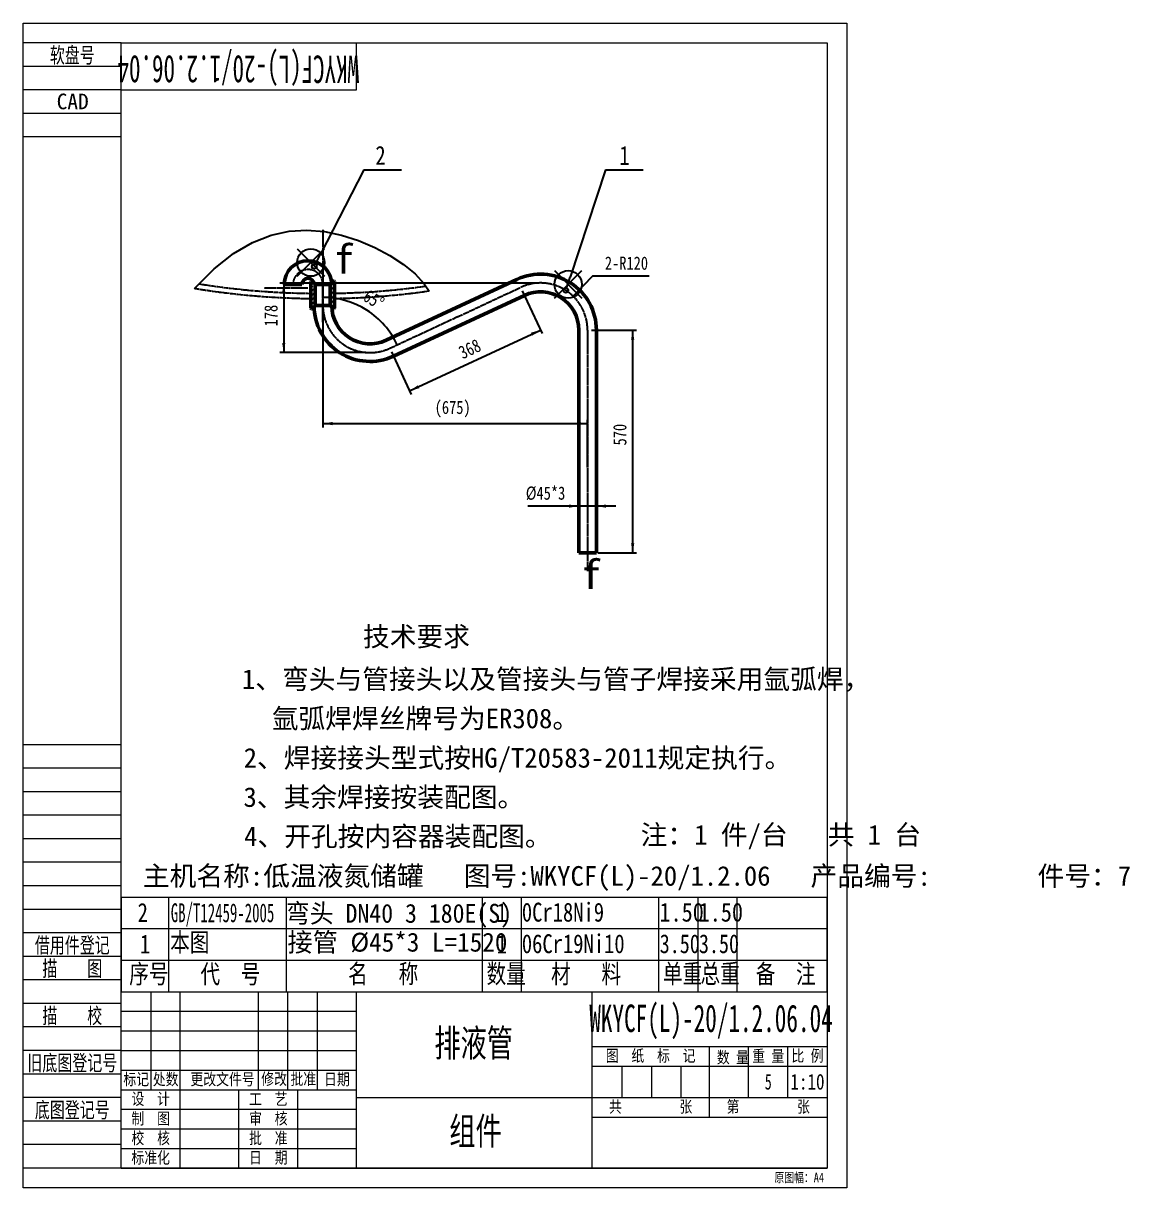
# Model space of a CAD drawing. Header units: millimetres. Extents: x 1505 to 130937, y -44938 to 37032.
# Drawn here: x 46477 to 49299, y -24517 to -21547 of the extents above; entities that cross this region are included whole.
import ezdxf

# ---------------------------------------------------------------- set-up
doc = ezdxf.new("R2010")
doc.units = ezdxf.units.MM
for name, pattern in [('ACISOTGB', [16, 11, -1, 1, -1, 1, -1]), ('AM_ISO08W050', [16, 13, -1, 1, -1]), ('AM_ISO08W050x2', [16, 13, -1, 1, -1])]:
    doc.linetypes.add(name, pattern=pattern)
for name, color, linetype, lineweight in [('6', 2, 'Continuous', 18), ('AM_0', 7, 'Continuous', 50), ('AM_1', 3, 'ACISOTGB', 25), ('AM_12', 7, 'Continuous', 50), ('AM_4', 3, 'Continuous', 25), ('AM_5', 3, 'Continuous', 25), ('AM_6', 2, 'Continuous', 15), ('AM_7', 4, 'AM_ISO08W050', 25), ('AM_8', 1, 'Continuous', 25), ('AM_PAREF', 4, 'Continuous', 25), ('CDRAFT0', 7, 'Continuous', 18), ('RAHM2', 1, 'Continuous', 18), ('RAHM3', 2, 'Continuous', 18), ('RAHM5', 7, 'Continuous', 18), ('TILE1', 5, 'Continuous', 18)]:
    doc.layers.add(name, color=color, linetype=linetype, lineweight=lineweight)
doc.styles.add('ACANSTS', font='')
doc.styles.add('HZ', font='', dxfattribs={"width": 0.7})
doc.styles.add('PC_TEXTSTYLE', font='', dxfattribs={"width": 0.8})
doc.styles.get("Standard").update_dxf_attribs({"font": 'txt', "width": 0.8})
doc.styles.add('UserTxtStyle12', font='', dxfattribs={"width": 0.620977})
doc.styles.add('UserTxtStyle2', font='', dxfattribs={"width": 0.65})
doc.styles.add('UserTxtStyle22', font='', dxfattribs={"width": 0.61631})
doc.styles.add('UserTxtStyle34', font='', dxfattribs={"width": 0.8628})
doc.styles.add('UserTxtStyle35', font='', dxfattribs={"width": 0.780367})
doc.styles.add('UserTxtStyle56', font='', dxfattribs={"width": 0.978529})
doc.styles.add('UserTxtStyle57', font='', dxfattribs={"width": 0.575705})
doc.styles.add('UserTxtStyle58', font='', dxfattribs={"width": 0.926369})
doc.styles.get('ACANSTS').set_extended_font_data('宋体')
doc.styles.get('HZ').set_extended_font_data('宋体')
doc.styles.get('PC_TEXTSTYLE').set_extended_font_data('宋体')
doc.styles.get('UserTxtStyle12').set_extended_font_data('宋体')
doc.styles.get('UserTxtStyle2').set_extended_font_data('宋体')
doc.styles.get('UserTxtStyle22').set_extended_font_data('宋体')
doc.styles.get('UserTxtStyle34').set_extended_font_data('宋体')
doc.styles.get('UserTxtStyle35').set_extended_font_data('宋体')
doc.styles.get('UserTxtStyle56').set_extended_font_data('宋体')
doc.styles.get('UserTxtStyle57').set_extended_font_data('宋体')
doc.styles.get('UserTxtStyle58').set_extended_font_data('宋体')
doc.dimstyles.new('AM_GB$0', dxfattribs={"dimtxt": 3.371484, "dimasz": 2.5, "dimexe": 1, "dimexo": 1, "dimgap": 2.088633, "dimtad": 1, "dimdsep": 46, "dimtxsty": 'Standard', "dimblk": 'NONE', "dimcen": 0, "dimdle": 5, "dimclrd": 256, "dimclre": 256, "dimclrt": 2, "dimadec": 0, "dimazin": 2, "dimtfac": 0.707107, "dimtdec": 3, "dimtmove": 2, "dimatfit": 3, "dimfxl": 1, "dimfrac": 2, "dimtolj": 1, "dimlwd": 18, "dimarcsym": 0})
doc.dimstyles.new('AM_GB$2', dxfattribs={"dimtxt": 3.371484, "dimasz": 2.5, "dimexe": 1, "dimexo": 1, "dimgap": 2.088633, "dimtad": 1, "dimtih": 1, "dimtoh": 1, "dimdsep": 46, "dimtxsty": 'Standard', "dimblk": 'NONE', "dimcen": 0, "dimdle": 5, "dimclrd": 256, "dimclre": 256, "dimclrt": 2, "dimadec": 0, "dimazin": 2, "dimtfac": 0.707107, "dimtdec": 3, "dimtmove": 2, "dimatfit": 3, "dimfxl": 1, "dimfrac": 2, "dimtolj": 1, "dimlwd": 18, "dimarcsym": 0})
doc.dimstyles.new('AM_GB$4', dxfattribs={"dimtxt": 3.371484, "dimasz": 2.5, "dimexe": 1, "dimexo": 1, "dimgap": 2.088633, "dimtad": 1, "dimdsep": 46, "dimtxsty": 'Standard', "dimblk": 'NONE', "dimcen": 0, "dimdle": 5, "dimclrd": 256, "dimclre": 256, "dimclrt": 2, "dimadec": 0, "dimazin": 2, "dimtfac": 0.707107, "dimtdec": 3, "dimtofl": 0, "dimtmove": 2, "dimatfit": 0, "dimfxl": 1, "dimfrac": 2, "dimtolj": 1, "dimlwd": 18, "dimarcsym": 0})

# ---------------------------------------------------------------- blocks, each defined once
blk = doc.blocks.new('*X31')
at = {"layer": 'CDRAFT0'}
for p, q in [((850, 2800), (850, 2920)), ((250, 2800), (850, 2800)), ((250, 50), (0, 50))]:
    blk.add_line(p, q, dxfattribs=at)
blk.add_lwpolyline([(250, 50), (250, 2920), (2050, 2920), (2050, 50), (250, 50)], dxfattribs=at)
at = {"layer": 'RAHM2'}
for p, q in [((250, 2860), (0, 2860)), ((250, 2740), (0, 2740)), ((250, 1130), (0, 1130)), ((250, 1010), (0, 1010)), ((250, 890), (0, 890)), ((250, 770), (0, 770)), ((250, 650), (0, 650)), ((250, 530), (0, 530)), ((250, 410), (0, 410)), ((250, 290), (0, 290)), ((250, 170), (0, 170)), ((250, 110), (0, 110))]:
    blk.add_line(p, q, dxfattribs=at)
at = {"layer": 'RAHM3'}
for p, q in [((250, 2920), (0, 2920)), ((250, 2800), (0, 2800)), ((250, 2680), (0, 2680)), ((250, 1070), (0, 1070)), ((250, 950), (0, 950)), ((250, 830), (0, 830)), ((250, 710), (0, 710)), ((250, 590), (0, 590)), ((250, 470), (0, 470)), ((250, 350), (0, 350)), ((250, 230), (0, 230))]:
    blk.add_line(p, q, dxfattribs=at)
at = {"layer": 'TILE1'}
blk.add_line((0, 0), (0, 2970), dxfattribs=at)
blk.add_lwpolyline([(0, 2970), (2100, 2970), (2100, 0), (0, 0)], dxfattribs=at)
at = {"layer": '6', "color": 1, "insert": (1915.8, 38.2), "char_height": 24.08, "width": 206.172, "attachment_point": 1, "line_spacing_factor": 1.37}
blk.add_mtext('原图幅：A4', dxfattribs=at)
at = {"layer": 'RAHM2', "char_height": 40, "attachment_point": 8}
for s, insert, width, style in [('软盘号', (125, 2864.4), 172.433, 'HZ'), ('CAD', (126, 2750), 122.333, 'ACANSTS'), ('借用件登记', (125, 594), 293.533, 'HZ'), ('描    图', (125, 534.7), 231, 'HZ'), ('描    校', (125, 414.4), 233.8, 'HZ'), ('旧底图登记号', (125, 293.8), 345.567, 'HZ'), ('底图登记号', (125, 173.8), 292.833, 'HZ')]:
    blk.add_mtext(s, dxfattribs=dict(at, insert=insert, width=width, style=style))
at = {"layer": 'RAHM5', "insert": (548.4, 2862), "char_height": 70, "width": 133, "attachment_point": 5, "rotation": 180, "style": 'UserTxtStyle22'}
blk.add_mtext('WKYCF(L)-20/1.2.06.04', dxfattribs=at)
blk = doc.blocks.new('*X32')
at = {"layer": 'CDRAFT0'}
for p, q in [((-1800, 0), (-1800, 450)), ((-1800, 450), (0, 450)), ((-1723.9, 200), (-1723.9, 450)), ((-1650, 0), (-1650, 450)), ((-1450, 200), (-1450, 450)), ((-1375, 200), (-1375, 450)), ((-1300, 200), (-1300, 450)), ((-1200, 0), (-1200, 450)), ((-600, 450), (-600, 0)), ((0, 450), (0, 0)), ((-597.2, 310), (0, 310)), ((-300, 130.8), (-300, 310)), ((-200, 180), (-200, 310)), ((-100, 180.3), (-100, 310)), ((-599.7, 260), (0, 260)), ((-1800, 200), (-1200, 200)), ((-1500, 0), (-1500, 200)), ((-1350, 0.2), (-1350, 200)), ((-1200, 180), (0, 180)), ((-600, 130), (0, 130)), ((-1800, 0), (0, 0))]:
    blk.add_line(p, q, dxfattribs=at)
at = {"layer": 'RAHM2'}
for p, q in [((-1800, 400), (-1200, 400)), ((-1800, 350), (-1200, 350)), ((-1800, 300), (-1200, 300)), ((-1800, 250), (-1200, 250)), ((-522.2, 180.3), (-522.2, 260)), ((-447.2, 180.3), (-447.2, 260)), ((-372.2, 180.3), (-372.2, 260)), ((-1800, 150), (-1200, 150)), ((-1800, 100), (-1200, 100)), ((-1800, 50), (-1200, 50))]:
    blk.add_line(p, q, dxfattribs=at)
for s, insert, char_height, width, attachment_point, style in [('图  纸  标  记', (-450, 285), 30, 349, 5, 'PC_TEXTSTYLE'), ('数 量', (-281.1, 264.2), 30, 123.6, 7, 'PC_TEXTSTYLE'), ('重 量', (-150, 285), 30, 123.8, 5, 'PC_TEXTSTYLE'), ('比 例', (-50, 285), 30, 116.2, 5, 'PC_TEXTSTYLE'), ('标记', (-1761.9, 225), 30, 97.8, 5, 'PC_TEXTSTYLE'), ('处数', (-1686.9, 225), 30, 97.2, 5, 'PC_TEXTSTYLE'), (' 更改文件号', (-1550, 225), 30, 278.4, 5, 'PC_TEXTSTYLE'), ('修改', (-1410.4, 225.9), 30, 98.2, 5, 'PC_TEXTSTYLE'), ('批准', (-1335.8, 225.9), 30, 98.2, 5, 'PC_TEXTSTYLE'), ('日期', (-1250, 225), 30, 88.2, 5, 'PC_TEXTSTYLE'), ('5', (-150, 220), 40, 24.267, 5, 'UserTxtStyle2'), ('设  计', (-1725, 175), 30, 148.6, 5, 'PC_TEXTSTYLE'), ('工  艺', (-1425, 175), 30, 147.8, 5, 'PC_TEXTSTYLE'), ('共         张', (-450, 155), 30, 328.8, 5, 'PC_TEXTSTYLE'), ('第         张', (-150, 155), 30, 328.6, 5, 'PC_TEXTSTYLE'), ('制  图', (-1725, 125), 30, 147, 5, 'PC_TEXTSTYLE'), ('审  核', (-1425, 125), 30, 147, 5, 'PC_TEXTSTYLE'), ('校  核', (-1725, 75), 30, 148.4, 5, 'PC_TEXTSTYLE'), ('批  准', (-1425, 75), 30, 149.4, 5, 'PC_TEXTSTYLE'), ('标准化', (-1725, 25), 30, 149.2, 5, 'PC_TEXTSTYLE'), ('日  期', (-1425, 25.2), 30, 139.4, 5, 'PC_TEXTSTYLE')]:
    blk.add_mtext(s, dxfattribs=dict(at, insert=insert, char_height=char_height, width=width, attachment_point=attachment_point, style=style))
at = {"layer": 'RAHM2', "color": 2, "insert": (-50, 220), "char_height": 40, "width": 133.067, "attachment_point": 5, "style": 'PC_TEXTSTYLE'}
blk.add_mtext('1:10', dxfattribs=at)
at = {"layer": 'RAHM5', "char_height": 70, "attachment_point": 5}
for s, insert, width, style in [('WKYCF(L)-20/1.2.06.04', (-296, 372.8), 970.432, 'UserTxtStyle12'), ('排液管', (-901.3, 315.2), 307.883, 'HZ'), ('组件', (-896.6, 90.6), 204.575, 'HZ')]:
    blk.add_mtext(s, dxfattribs=dict(at, insert=insert, width=width, style=style))
blk = doc.blocks.new('*X33')
at = {"layer": 'AM_PAREF'}
for p, q in [((47831.7, -22248.3), (47901.7, -22178.3)), ((47831.7, -22178.3), (47901.7, -22248.3))]:
    blk.add_line(p, q, dxfattribs=at)
blk.add_circle((47866.7, -22213.3), 35, dxfattribs=at)
blk = doc.blocks.new('*X146')
at = {"layer": 'AM_5'}
for points in [[(48031.3, -22329.7), (48035.5, -22354.7), (48027.1, -22354.7)], [(48031.3, -22898.4), (48035.5, -22873.4), (48027.1, -22873.4)]]:
    blk.add_hatch(color=256, dxfattribs=at).paths.add_polyline_path(points, flags=0)
for p, q in [((47926.2, -22329.7), (48041.3, -22329.7)), ((48031.3, -22329.7), (48031.3, -22898.4)), ((47942.2, -22898.4), (48041.3, -22898.4))]:
    blk.add_line(p, q, dxfattribs=at)
at = {"layer": 'AM_5', "color": 2, "insert": (47998.8, -22596.6), "char_height": 33.71, "width": 100, "attachment_point": 5, "rotation": 90, "line_spacing_factor": 1.37}
blk.add_mtext('570', dxfattribs=at)
blk = doc.blocks.new('_NONE')
blk = doc.blocks.new('*X147')
at = {"layer": 'AM_5'}
for points in [[(47893.7, -22778.9), (47868.7, -22783), (47868.7, -22774.7)], [(47938.7, -22778.9), (47963.7, -22783), (47963.7, -22774.7)]]:
    blk.add_hatch(color=256, dxfattribs=at).paths.add_polyline_path(points, flags=0)
for p, q in [((47988.7, -22778.9), (47763.6, -22778.9)), ((47893.7, -22837.6), (47893.7, -22768.9)), ((47938.7, -22837.6), (47938.7, -22768.9))]:
    blk.add_line(p, q, dxfattribs=at)
at = {"layer": 'AM_5', "color": 2, "insert": (47809.1, -22746.4), "char_height": 33.71, "width": 174, "attachment_point": 5, "line_spacing_factor": 1.37}
blk.add_mtext('%%C45*3', dxfattribs=at)
blk = doc.blocks.new('*X148')
at = {"layer": 'AM_5'}
blk.add_hatch(color=256, dxfattribs=at).paths.add_polyline_path([(47430.7, -22367.4), (47416.1, -22346.9), (47421.5, -22343.8)], flags=0)
blk.add_hatch(color=256, dxfattribs=at).paths.add_polyline_path([(47430.7, -22367.4), (47416.1, -22346.9), (47421.5, -22343.8)], flags=0)
for start, end in [(57.472, 90), (24.944, 57.472)]:
    blk.add_arc((47241.2, -22455.5), 209, start, end, dxfattribs=at)
at = {"layer": 'AM_5', "color": 2, "insert": (47371.1, -22252), "char_height": 33.71, "width": 85.112, "attachment_point": 5, "rotation": 327.472, "line_spacing_factor": 1.37}
blk.add_mtext('65%%D', dxfattribs=at)
blk = doc.blocks.new('*X149')
at = {"layer": 'AM_5'}
for points in [[(47141.5, -22209.8), (47145.6, -22234.8), (47137.3, -22234.8)], [(47141.5, -22387.4), (47145.6, -22362.4), (47137.3, -22362.4)]]:
    blk.add_hatch(color=256, dxfattribs=at).paths.add_polyline_path(points, flags=0)
for p, q in [((47788.2, -22209.8), (47131.5, -22209.8)), ((47141.5, -22209.8), (47141.5, -22387.4)), ((47351.2, -22387.4), (47131.5, -22387.4))]:
    blk.add_line(p, q, dxfattribs=at)
at = {"layer": 'AM_5', "color": 2, "insert": (47109, -22292.9), "char_height": 33.71, "width": 69, "attachment_point": 5, "rotation": 90, "line_spacing_factor": 1.37}
blk.add_mtext('178', dxfattribs=at)
blk = doc.blocks.new('*X150')
at = {"layer": 'AM_5'}
for points in [[(47241.3, -22568.4), (47266.3, -22564.2), (47266.3, -22572.5)], [(47916.2, -22568.4), (47891.2, -22564.2), (47891.2, -22572.5)]]:
    blk.add_hatch(color=256, dxfattribs=at).paths.add_polyline_path(points, flags=0)
for p, q in [((47241.3, -22277.4), (47241.3, -22578.4)), ((47241.3, -22568.4), (47916.2, -22568.4)), ((47916.2, -22680), (47916.2, -22558.4))]:
    blk.add_line(p, q, dxfattribs=at)
at = {"layer": 'AM_5', "color": 2, "insert": (47572.3, -22531.5), "char_height": 33.71, "width": 150, "attachment_point": 5, "line_spacing_factor": 1.37}
blk.add_mtext('(675)', dxfattribs=at)
blk = doc.blocks.new('*X175')
at = {"layer": 'CDRAFT0', "color": 7}
blk.add_line((46727.2, -23775.9), (48527.2, -23775.9), dxfattribs=at)
at = {"layer": 'CDRAFT0', "color": 1}
for p, q in [((46847.2, -23775.9), (46847.2, -23856.4)), ((47147.2, -23775.9), (47147.2, -23856.4)), ((47647.2, -23775.9), (47647.2, -23856.4)), ((47747.2, -23775.9), (47747.2, -23856.4)), ((48097.2, -23775.9), (48097.2, -23856.4)), ((48197.2, -23775.9), (48197.2, -23856.4)), ((48297.2, -23775.9), (48297.2, -23856.4)), ((46727.2, -23856.4), (48527.2, -23856.4)), ((46847.2, -23856.4), (46847.2, -23936.9)), ((47147.2, -23856.4), (47147.2, -23936.9)), ((47647.2, -23856.4), (47647.2, -23936.9)), ((47747.2, -23856.4), (47747.2, -23936.9)), ((48097.2, -23856.4), (48097.2, -23936.9)), ((48197.2, -23856.4), (48197.2, -23936.9)), ((48297.2, -23856.4), (48297.2, -23936.9)), ((46727.2, -23936.9), (48527.2, -23936.9)), ((46847.2, -23936.9), (46847.2, -24017.4)), ((47147.2, -23936.9), (47147.2, -24017.4)), ((47647.2, -23936.9), (47647.2, -24017.4)), ((47747.2, -23936.9), (47747.2, -24017.4)), ((48097.2, -23936.9), (48097.2, -24017.4)), ((48197.2, -23936.9), (48197.2, -24017.4)), ((48297.2, -23936.9), (48297.2, -24017.4))]:
    blk.add_line(p, q, dxfattribs=at)
at = {"layer": 'CDRAFT0', "color": 7}
blk.add_lwpolyline([(46727.2, -23775.9), (46727.2, -24017.4), (48527.2, -24017.4), (48527.2, -23775.9)], dxfattribs=at)
at = {"layer": 'CDRAFT0', "color": 2, "line_spacing_factor": 1.37}
for s, insert, char_height, width, attachment_point, style in [('GB/T12459-2005', (46853.3, -23851.9), 48.164, 404.022, 7, 'UserTxtStyle57'), ('弯头 DN40 3 180E(S)', (47146.9, -23854.4), 48.164, 765.082, 7, 'UserTxtStyle58'), ('1.50', (48099.7, -23839.4), 48.16, 129.42, 7, 'UserTxtStyle34'), ('1.50', (48199.7, -23839.4), 48.16, 129.42, 7, 'UserTxtStyle34'), ('接管 %%C45*3 L=1520', (47151, -23867), 48.164, 1020.699, 1, 'UserTxtStyle56'), ('3.50', (48100.3, -23919.9), 48.16, 125.463, 7, 'UserTxtStyle35'), ('3.50', (48200.3, -23919.9), 48.16, 125.463, 7, 'UserTxtStyle35')]:
    blk.add_mtext(s, dxfattribs=dict(at, insert=insert, char_height=char_height, width=width, attachment_point=attachment_point, style=style))
for s, insert, char_height, width, attachment_point in [('0Cr18Ni9', (47748.7, -23839.4), 48.16, 272.143, 7), ('2', (46768.8, -23839.4), 48.2, 30, 7), ('1', (47684.7, -23839.4), 48.2, 20, 7), ('1', (46774.7, -23919.9), 48.2, 20, 7), ('本图', (46851.7, -23867.4), 48.16, 150, 1), ('1', (47684.7, -23919.9), 48.2, 20, 7), ('06Cr19Ni10', (47748.7, -23919.9), 48.16, 342.857, 7), ('序号', (46747.3, -23947.9), 48.16, 148, 1), ('代  号', (46929, -23948.3), 48.16, 306.286, 1), ('名   称', (47305.7, -23947.4), 48.16, 405.143, 1), ('数量', (47658.6, -23947.4), 48.16, 152.667, 1), ('材   料', (47823.1, -23947.9), 48.16, 461.905, 1), ('单重', (48108.4, -23947.4), 48.16, 152, 1), ('总重', (48204.4, -23947.4), 48.16, 146.667, 1), ('备  注', (48345.4, -23947.9), 48.16, 319.619, 1)]:
    blk.add_mtext(s, dxfattribs=dict(at, insert=insert, char_height=char_height, width=width, attachment_point=attachment_point))
blk = doc.blocks.new('*X176')
at = {"layer": 'AM_5', "color": 3}
for p, q in [((47961.9, -21921.5), (47871.7, -22195.3)), ((47961.9, -21921.5), (48057.8, -21921.5)), ((47862.7, -22222.6), (47871.7, -22195.3))]:
    blk.add_line(p, q, dxfattribs=at)
blk.add_circle((47860.8, -22228.6), 6.25, dxfattribs=at)
at = {"layer": 'AM_5', "color": 2, "insert": (47997.4, -21908.4), "char_height": 48.2, "width": 20, "attachment_point": 7, "line_spacing_factor": 1.37}
blk.add_mtext('1', dxfattribs=at)
blk = doc.blocks.new('*X246')
at = {"layer": 'AM_5'}
for points in [[(47796.2, -22329.7), (47771.8, -22336.5), (47775.3, -22344.1)], [(47462.5, -22485), (47483.4, -22470.7), (47486.9, -22478.2)]]:
    blk.add_hatch(color=256, dxfattribs=at).paths.add_polyline_path(points, flags=0)
for p, q in [((47749.9, -22230), (47800.5, -22338.8)), ((47462.5, -22485), (47796.2, -22329.7)), ((47416.1, -22385.3), (47466.7, -22494.1))]:
    blk.add_line(p, q, dxfattribs=at)
at = {"layer": 'AM_5', "color": 2, "insert": (47615.7, -22377.9), "char_height": 33.71, "width": 93.314, "attachment_point": 5, "rotation": 24.944, "line_spacing_factor": 1.37}
blk.add_mtext('368', dxfattribs=at)
blk = doc.blocks.new('*X247')
at = {"layer": 'AM_5'}
blk.add_hatch(color=256, dxfattribs=at).paths.add_polyline_path([(47879.8, -22243.6), (47900.2, -22228.6), (47894.3, -22222.8)], flags=0)
for q in [(47879.8, -22243.6), (48073, -22191.9)]:
    blk.add_line((47930, -22191.9), q, dxfattribs=at)
at = {"layer": 'AM_5', "color": 2, "insert": (48015.5, -22159.4), "char_height": 33.71, "width": 222, "attachment_point": 5, "line_spacing_factor": 1.37}
blk.add_mtext('2-R120', dxfattribs=at)
blk = doc.blocks.new('*X248')
at = {"layer": 'AM_PAREF'}
for p, q in [((47175.5, -22192.7), (47245.5, -22122.7)), ((47175.5, -22122.7), (47245.5, -22192.7))]:
    blk.add_line(p, q, dxfattribs=at)
blk.add_circle((47210.5, -22157.7), 35, dxfattribs=at)
blk = doc.blocks.new('*X249')
at = {"layer": 'AM_8'}
for p, q in [((47210.8, -22221.4), (47215.3, -22216.9)), ((47210.8, -22232.7), (47221.8, -22221.7)), ((47210.8, -22244), (47221.8, -22233)), ((47210.8, -22255.3), (47221.8, -22244.3)), ((47210.8, -22266.6), (47221.8, -22255.6)), ((47213.4, -22275.4), (47218.1, -22270.7)), ((47221.4, -22267.4), (47221.8, -22267))]:
    blk.add_line(p, q, dxfattribs=at)
blk = doc.blocks.new('*X250')
at = {"layer": 'AM_8'}
for p, q in [((47259.8, -22217.6), (47270.8, -22206.6)), ((47259.8, -22229), (47270.8, -22218)), ((47259.8, -22240.3), (47270.8, -22229.3)), ((47259.8, -22251.6), (47270.8, -22240.6)), ((47259.8, -22262.9), (47270.8, -22251.9)), ((47263.6, -22270.5), (47270.8, -22263.2))]:
    blk.add_line(p, q, dxfattribs=at)
blk = doc.blocks.new('*X251')
at = {"layer": 'AM_5', "color": 3}
for p, q in [((47345.6, -21921.4), (47235.5, -22136.2)), ((47345.6, -21921.4), (47441.4, -21921.4)), ((47222.3, -22161.8), (47235.5, -22136.2))]:
    blk.add_line(p, q, dxfattribs=at)
blk.add_circle((47219.5, -22167.4), 6.25, dxfattribs=at)
at = {"layer": 'AM_5', "color": 2, "insert": (47375.1, -21908.3), "char_height": 48.2, "width": 30, "attachment_point": 7, "line_spacing_factor": 1.37}
blk.add_mtext('2', dxfattribs=at)

msp = doc.modelspace()

# ---------------------------------------------------------------- linework, layer by layer
at = {"layer": 'AM_0'}
for p, q in [((47187.74989, -22213.35788), (47142.74989, -22213.35788)), ((47211.84389, -22205.37796), (47210.84389, -22206.37796)), ((47210.84389, -22274.37796), (47210.84389, -22206.37796)), ((47216.53788, -22205.37796), (47211.84389, -22205.37796)), ((47215.09389, -22205.37796), (47217.83924, -22208.12331)), ((47218.09389, -22213.37796), (47218.09389, -22208.89632)), ((47218.09389, -22213.37796), (47263.59389, -22213.37796)), ((47221.84389, -22267.37796), (47221.84389, -22213.37796)), ((47259.84389, -22267.37796), (47259.84389, -22213.37796)), ((47266.59389, -22205.37796), (47263.2213, -22205.37796)), ((47263.54458, -22208.37796), (47263.59389, -22208.37796)), ((47266.59389, -22205.37796), (47263.59389, -22208.37796)), ((47263.59389, -22213.37796), (47263.59389, -22208.37796)), ((47266.59389, -22205.37796), (47269.84389, -22205.37796)), ((47269.84389, -22205.37796), (47270.84389, -22206.37796)), ((47270.84389, -22206.37796), (47270.84389, -22274.37796)), ((47402.36879, -22355.78319), (47736.15303, -22200.53399)), ((47421.34675, -22396.58561), (47755.13098, -22241.33641)), ((47211.84389, -22275.37796), (47210.84389, -22274.37796)), ((47215.09389, -22275.37796), (47218.09389, -22272.37796)), ((47218.09389, -22267.37796), (47263.59389, -22267.37796)), ((47218.09389, -22267.37796), (47218.09389, -22272.37796)), ((47218.09389, -22272.37796), (47218.34389, -22272.37796)), ((47263.34389, -22272.37796), (47263.59389, -22272.37796)), ((47263.59389, -22267.37796), (47263.59389, -22272.37796)), ((47266.59389, -22275.37796), (47263.59389, -22272.37796)), ((47269.84389, -22275.37796), (47270.84389, -22274.37796)), ((47218.34389, -22275.37796), (47211.84389, -22275.37796)), ((47266.59389, -22275.37796), (47263.34389, -22275.37796)), ((47266.59389, -22275.37796), (47269.84389, -22275.37796)), ((47893.74989, -22329.74165), (47893.74989, -22898.37029)), ((47938.74989, -22329.74165), (47938.74989, -22898.37029)), ((47893.74989, -22898.37029), (47938.74989, -22898.37029))]:
    msp.add_line(p, q, dxfattribs=at)
for centre, radius, start, end in [((47203.24989, -22213.35788), 60.5, 0, 180), ((47203.24989, -22213.35788), 15.5, 0, 180), ((47796.24989, -22329.74165), 142.5, 0, 114.94400655), ((47796.24989, -22329.74165), 97.5, 0, 114.94400655), ((47361.24989, -22267.37796), 142.5, 180, 294.94400655), ((47361.24989, -22267.37796), 97.5, 180, 294.94400655)]:
    msp.add_arc(centre, radius, start, end, dxfattribs=at)
at = {"layer": 'AM_1', "linetype": 'ACISOTGB', "lineweight": 25}
for start_param, end_param in [(4.3988643837, 4.6889808477), (4.7489911576, 4.9851549373)]:
    msp.add_ellipse((47234.24989, -21736.37029), major_axis=(1000, 0), ratio=0.5, start_param=start_param, end_param=end_param, dxfattribs=at)
for points, knots in [([(47210.84389, -22250.23415), (47202.01781, -22250.13161), (47193.19438, -22249.97103), (47145.35731, -22248.78498), (47106.44909, -22246.68098), (47029.37239, -22240.22691), (46991.20415, -22235.87688), (46940.22444, -22228.4832), (46926.86913, -22226.39444), (46913.60495, -22224.16736)], [0, 0, 0, 0, 26.1255638962, 26.1255638962, 141.7332129254, 141.7332129254, 257.3408619546, 257.3408619546, 298.7107628079, 298.7107628079, 298.7107628079, 298.7107628079]), ([(47511.90712, -22230.85463), (47480.89123, -22235.30183), (47449.45521, -22239.00303), (47379.31819, -22245.50127), (47340.48731, -22247.94139), (47291.29445, -22249.58783), (47281.07196, -22249.85169), (47270.84389, -22250.03759)], [0, 0, 0, 0, 95.6951678976, 95.6951678976, 211.6334317356, 211.6334317356, 242.0071912163, 242.0071912163, 242.0071912163, 242.0071912163])]:
    msp.add_open_spline(points, degree=3, knots=knots, dxfattribs=at)
at = {"layer": 'AM_4'}
msp.add_lwpolyline([(46913.60495, -22224.16736), (46964.2728, -22173.74707), (47013.67259, -22134.87171), (47061.90462, -22106.53452), (47109.0692, -22087.72878), (47155.26662, -22077.44773), (47200.59718, -22074.68464), (47245.1612, -22078.43277), (47289.05897, -22087.68537), (47332.18595, -22101.47956), (47373.6183, -22119.02787), (47412.22732, -22139.58668), (47446.88432, -22162.41239), (47476.46061, -22186.76137), (47499.8275, -22211.89002), (47511.90712, -22230.85463)], dxfattribs=at)
at = {"layer": 'AM_7', "linetype": 'AM_ISO08W050', "lineweight": 25}
for p, q in [((47241.24989, -22073.75752), (47241.24989, -22262.936)), ((47203.24989, -22223.35788), (47091.17317, -22223.35788)), ((47411.85777, -22376.1844), (47745.642, -22220.9352)), ((47916.24989, -22329.74165), (47916.24989, -22944.67958))]:
    msp.add_line(p, q, dxfattribs=at)
at = {"layer": 'AM_7', "linetype": 'AM_ISO08W050x2', "lineweight": 25}
msp.add_line((47241.24989, -22309.97582), (47241.24989, -22217.84523), dxfattribs=at)
at = {"layer": 'AM_7', "linetype": 'AM_ISO08W050', "lineweight": 25}
for centre, radius, start, end in [((47203.24989, -22213.35788), 38, 0, 180), ((47796.24989, -22329.74165), 120, 0, 114.94400655), ((47361.24989, -22267.37796), 120, 180, 294.94400655)]:
    msp.add_arc(centre, radius, start, end, dxfattribs=at)

# ---------------------------------------------------------------- block references
at = {"layer": 'AM_12'}
for name in ['*X248', '*X33']:
    msp.add_blockref(name, (0, 0), dxfattribs=at)
at = {"layer": 'AM_5'}
for name in ['*X251', '*X176']:
    msp.add_blockref(name, (0, 0), dxfattribs=at)
at = {"layer": 'AM_8'}
for name in ['*X250', '*X249']:
    msp.add_blockref(name, (0, 0), dxfattribs=at)
at = {"layer": 'CDRAFT0', "linetype": 'Continuous', "lineweight": 18}
for name, p in [('*X31', (46477.1564, -24517.35865)), ('*X32', (48527.1564, -24467.35865))]:
    msp.add_blockref(name, p, dxfattribs=at)
at = {"layer": 'CDRAFT0'}
msp.add_blockref('*X175', (0, 0), dxfattribs=at)

# ---------------------------------------------------------------- texts
at = {"layer": 'AM_6', "color": 2, "linetype": 'Continuous', "lineweight": 50, "attachment_point": 1, "style": 'ACANSTS'}
for s, insert, char_height, width in [('f', (47269.60272, -22110.97384), 75, 3369.1111011), ('f', (47900.23096, -22915.3167), 75, 3369.1111011), (' 技术要求', (47309.52171, -23086.46518), 50.00025, 1166.6698333), ('1、弯头与管接头以及管接头与管子焊接采用氩弧焊，', (47034.79945, -23195.10159), 50.00025, 3224.4605667), ('  氩弧焊焊丝牌号为ER308。', (47042.85505, -23295.3998), 50.00025, 1686.6751), ('2、焊接接头型式按HG/T20583-2011规定执行。', (47039.24392, -23395.97584), 50.00025, 2817.2363083), ('3、其余焊接按装配图。', (47038.68836, -23495.99621), 50.00025, 1393.8958583), ('4、开孔按内容器装配图。', (47040.35503, -23596.01659), 50.00025, 1539.4521417), ('注：1 件/台   共 1 台', (48051.71939, -23592.03399), 50, 3369.1111011), ('主机名称:低温液氮储罐   图号:WKYCF(L)-20/1.2.06   产品编号:        件号：7', (46782.25214, -23697.09174), 50, 3369.1111011)]:
    msp.add_mtext(s, dxfattribs=dict(at, insert=insert, char_height=char_height, width=width))

# ---------------------------------------------------------------- dimensions: what is measured, and where the dimension line sits
at = {"layer": 'AM_5'}
dim = msp.add_angular_dim_2l(base=(47353.60978, -22279.3576), line1=((47241.24989, -22073.75752), (47241.24989, -22262.936)), line2=((47411.85777, -22376.1844), (47745.642, -22220.9352)), dimstyle='AM_GB$2', override={"dimscale": 10, "dimtad": 1, "dimtih": 0, "dimtoh": 0, "dimsah": 1, "dimtix": 1, "dimtfill": 1, "dimtzin": 8}, dxfattribs=at)
dim.commit()
dim.dimension.update_dxf_attribs({"geometry": '*X148', "text_midpoint": (47371.08541, -22251.95591)})
dim = msp.add_radius_dim(center=(47796.24989, -22329.74165), mpoint=(47879.83955, -22243.64421), text='2-R120', dimstyle='AM_GB$4', override={"dimscale": 10, "dimpost": '%\\\\A3;R<>', "dimsah": 1, "dimtfill": 1}, dxfattribs=at)
dim.commit()
dim.dimension.update_dxf_attribs({"geometry": '*X247', "text_midpoint": (47987.76555, -22132.48032)})
for base, p1, p2, angle, picture, middle in [((47141.48034, -22387.37796), (47798.16094, -22209.75686), (47361.24989, -22387.37796), 90, '*X149', (47141.48034, -22292.88323)), ((47796.24989, -22329.74165), (47411.85777, -22376.1844), (47745.642, -22220.9352), 24.94400655, '*X246', (47629.35777, -22407.36625))]:
    dim = msp.add_linear_dim(base=base, p1=p1, p2=p2, angle=angle, dimstyle='AM_GB$0', override={"dimscale": 10, "dimsah": 1, "dimtfill": 1, "dimtzin": 8}, dxfattribs=at)
    dim.commit()
    dim.dimension.update_dxf_attribs({"geometry": picture, "text_midpoint": middle, "dimtype": 160})
for base, p1, p2, text, picture, middle in [((47916.24989, -22568.37347), (47241.31508, -22267.35783), (47916.24989, -22690.04338), '(675)', '*X150', (47572.29921, -22568.37347)), ((47893.74989, -22778.85433), (47938.74989, -22847.55067), (47893.74989, -22847.55067), '%%C45*3', '*X147', (47809.24989, -22778.85433))]:
    dim = msp.add_linear_dim(base=base, p1=p1, p2=p2, text=text, dimstyle='AM_GB$0', override={"dimscale": 10, "dimsah": 1, "dimtfill": 1}, dxfattribs=at)
    dim.commit()
    dim.dimension.update_dxf_attribs({"geometry": picture, "text_midpoint": middle, "dimtype": 160})
dim = msp.add_linear_dim(base=(48031.29807, -22898.37029), p1=(47916.24989, -22329.74165), p2=(47932.24989, -22898.37029), angle=90, text='570', dimstyle='AM_GB$0', override={"dimscale": 10, "dimsah": 1, "dimtfill": 1}, dxfattribs=at)
dim.commit()
dim.dimension.update_dxf_attribs({"geometry": '*X146', "text_midpoint": (48031.29807, -22596.58158), "dimtype": 160})

doc.saveas('drawing.dxf')
